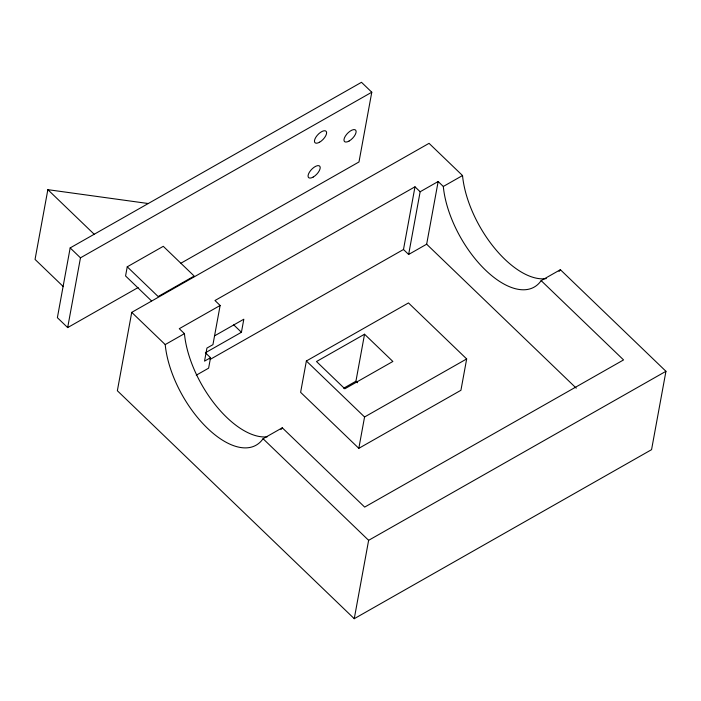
<?xml version="1.0" encoding="UTF-8"?>
<svg xmlns="http://www.w3.org/2000/svg" width="701" height="701" viewBox="0 0 701 701"><rect width="100%" height="100%" fill="white"/><g stroke="black" fill="none" stroke-linecap="round" stroke-linejoin="round"><path stroke-width="1.05" d="M148.261 203.527L47.852 189.664L35.05 259.414L63.327 286.63M180.963 263.182L358.982 161.966L371.784 92.217L361.488 82.306L70.17 247.917L57.377 317.676L67.673 327.586L138.123 287.533M67.673 327.586L80.475 257.828L371.784 92.217M127.24 266.809L158.146 296.541L194.186 276.054L163.28 246.323L127.24 266.809L125.567 275.949L151.425 300.834M546.333 278.577A79.274 39.51 60.4 0 1 494.196 247.681A79.274 39.51 60.4 0 1 462.529 175.548L429.056 143.337L131.735 312.366L117.356 390.737L354.25 618.694L651.562 449.665L665.95 371.293L560.379 269.701L541.154 280.628A79.274 39.51 60.4 0 1 485.521 270.122A79.274 39.51 60.4 0 1 443.312 186.475L438.16 181.515L420.144 191.759L408.639 254.463L403.487 249.503L414.992 186.808L420.144 191.759M214.427 335.928L243.825 319.209L241.424 332.274L205.384 352.761L210.537 357.72L208.618 368.165L196.271 375.193M414.992 186.808L214.979 300.519L220.132 305.47L212.938 344.655L206.926 348.073L204.534 361.138L210.537 357.72M306.372 360.989L300.615 392.332L358.816 448.333L460.925 390.282L466.673 358.938L408.481 302.937L306.372 360.989L364.564 416.981L358.816 448.333M343.674 388.205L355.924 381.239L364.546 334.219L392.875 361.471L344.822 388.792L316.501 361.532L364.546 334.219M354.25 618.694L368.63 540.322L665.95 371.293M408.639 254.463L426.655 244.211L438.16 181.515M220.132 305.47L179.281 328.69L184.433 333.65A79.274 39.51 60.4 0 0 267.265 436.811M131.735 312.366L165.217 344.577L184.433 333.65M443.312 186.475L462.529 175.548M210.107 359.438L403.487 249.503M165.217 344.577A79.274 39.51 60.4 0 0 207.426 428.223A79.274 39.51 60.4 0 0 263.059 438.73L282.284 427.803L364.678 507.095L623.557 359.92L541.154 280.628M364.564 416.981L466.673 358.938M426.655 244.211L576.257 388.17M355.924 381.239L357.492 382.755M233.705 324.843L241.424 332.274M47.852 189.664L94.197 234.257M70.17 247.917L80.475 257.828M263.059 438.73L368.63 540.322M282.284 427.803A79.274 39.51 60.4 0 1 280.935 429.564M560.379 269.701A79.274 39.51 60.4 0 1 559.03 271.462M319.577 142.198A7.974 3.523 -46.1 0 0 326.219 131.402A7.974 3.523 -46.1 0 0 315.809 137.317A7.974 3.523 -46.1 0 0 319.577 142.198M349.089 141.041A7.974 3.523 -46.1 0 0 355.731 130.246A7.974 3.523 -46.1 0 0 345.33 136.16A7.974 3.523 -46.1 0 0 349.089 141.041M313.172 177.073A7.974 3.523 -46.1 0 0 319.814 166.277A7.974 3.523 -46.1 0 0 309.413 172.192A7.974 3.523 -46.1 0 0 313.172 177.073"/></g></svg>
